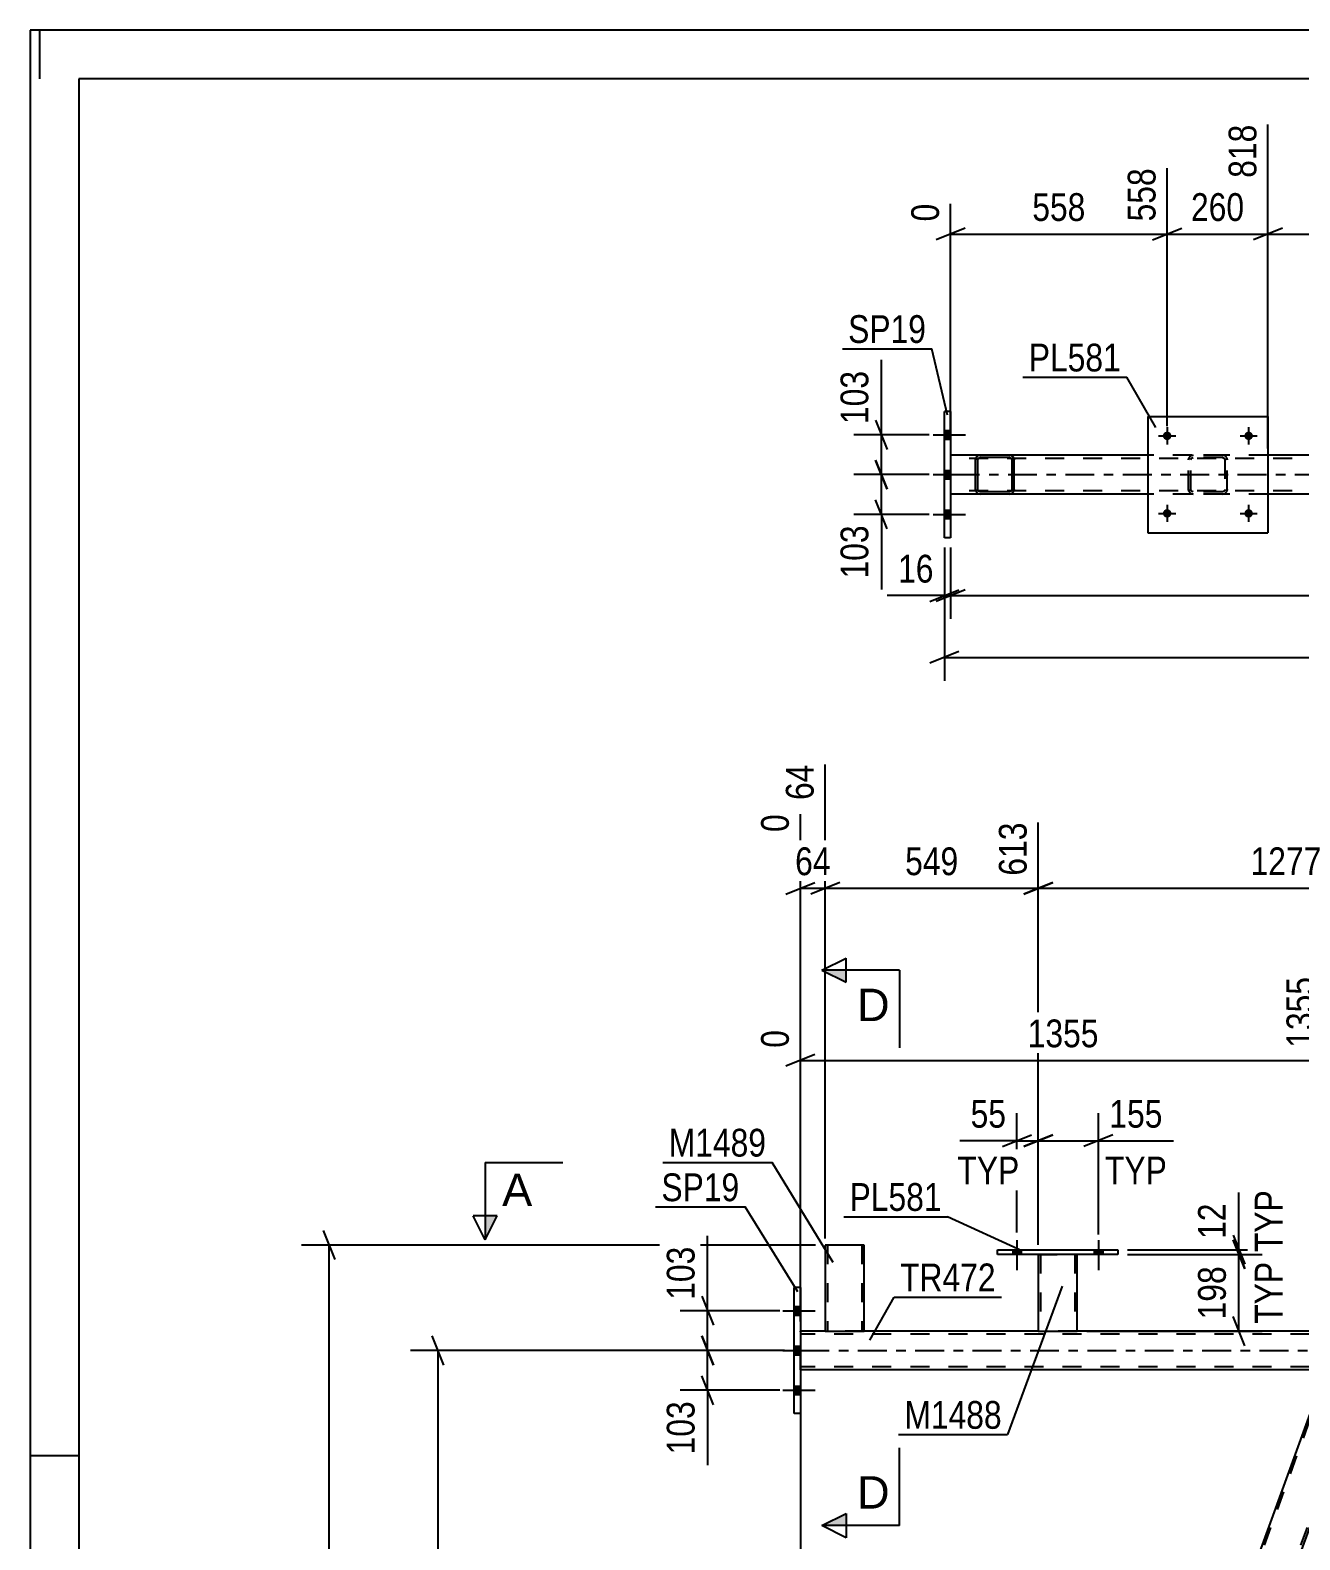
# Model space of a CAD drawing. Header units: millimetres. Extents: x 0 to 841, y 0 to 594.
# Drawn here: x 0 to 130.9, y 438.3 to 594 of the extents above; entities that cross this region are included whole.
import ezdxf

# ---------------------------------------------------------------- set-up
doc = ezdxf.new("R2010")
doc.units = ezdxf.units.MM
doc.linetypes.add('DXK_LINE_DOT2', pattern=[3.9198, 1.9599, -1.9599])
doc.linetypes.add('DXK_LINE_DOT3', pattern=[5.9187, 2.979, -0.9799, 0.9799, -0.9799])
doc.styles.add('Arial', font='ARIAL.TTF', dxfattribs={"height": 0.2})
doc.styles.add('Arial Narrow', font='ARIALN.TTF', dxfattribs={"height": 0.2})

# ---------------------------------------------------------------- blocks, each defined once
blk = doc.blocks.new('Unknown-814521729-1135')
at = {"color": 5, "linetype": 'Continuous'}
for p, q in [((841, 594), (0, 594)), ((0, 594), (0, 0)), ((1, 589), (1, 594)), ((836, 589), (5, 589)), ((5, 589), (5, 5)), ((5, 447), (0, 447))]:
    blk.add_line(p, q, dxfattribs=at)
blk = doc.blocks.new('Bolt-814521729-5010 - 4986')
at = {"linetype": 'Continuous'}
for points in [[(94.93, 551.83), (94.93, 552.71), (94.29, 552.71), (94.29, 551.83)], [(94.93, 551.83), (94.93, 552.71), (94.29, 552.71), (94.29, 551.83)], [(94.93, 551.83), (94.93, 552.71), (94.29, 552.71), (94.29, 551.83)], [(94.93, 547.73), (94.93, 548.61), (94.29, 548.61), (94.29, 547.73)], [(94.93, 547.73), (94.93, 548.61), (94.29, 548.61), (94.29, 547.73)], [(94.93, 543.63), (94.93, 544.51), (94.29, 544.51), (94.29, 543.63)], [(94.93, 543.63), (94.93, 544.51), (94.29, 544.51), (94.29, 543.63)], [(94.93, 543.63), (94.93, 544.51), (94.29, 544.51), (94.29, 543.63)]]:
    blk.add_hatch(color=1, dxfattribs=at).paths.add_polyline_path(points)
at = {"color": 1, "linetype": 'Continuous'}
for p, q in [((94.29, 552.71), (94.93, 552.71)), ((94.29, 552.71), (94.93, 552.71)), ((94.29, 552.71), (94.93, 552.71)), ((93.13, 552.27), (96.45, 552.27)), ((93.13, 552.27), (96.45, 552.27)), ((93.13, 552.27), (96.45, 552.27)), ((94.29, 551.83), (94.93, 551.83)), ((94.29, 551.83), (94.93, 551.83)), ((94.29, 551.83), (94.93, 551.83)), ((93.13, 548.17), (96.45, 548.17)), ((93.13, 548.17), (96.45, 548.17)), ((94.29, 548.61), (94.93, 548.61)), ((94.29, 548.61), (94.93, 548.61)), ((94.29, 547.73), (94.93, 547.73)), ((94.29, 547.73), (94.93, 547.73)), ((93.13, 544.07), (96.45, 544.07)), ((93.13, 544.07), (96.45, 544.07)), ((93.13, 544.07), (96.45, 544.07)), ((94.29, 544.51), (94.93, 544.51)), ((94.29, 544.51), (94.93, 544.51)), ((94.29, 544.51), (94.93, 544.51)), ((94.29, 543.63), (94.93, 543.63)), ((94.29, 543.63), (94.93, 543.63)), ((94.29, 543.63), (94.93, 543.63))]:
    blk.add_line(p, q, dxfattribs=at)
blk = doc.blocks.new('Part-814521729-5015 - 4986')
at = {"color": 2, "linetype": 'Continuous'}
for p, q in [((115.26, 550.17), (94.93, 550.17)), ((166.34, 550.17), (127.66, 550.17)), ((97.96, 546.17), (94.93, 546.17)), ((115.26, 546.17), (101.01, 546.17)), ((166.34, 546.17), (127.66, 546.17))]:
    blk.add_line(p, q, dxfattribs=at)
at = {"color": 7, "linetype": 'DXK_LINE_DOT2'}
for p, q in [((94.93, 550.17), (94.93, 546.17)), ((757.31, 549.85), (94.93, 549.85)), ((127.66, 550.17), (115.26, 550.17)), ((757.31, 546.49), (94.93, 546.49)), ((101.01, 546.17), (97.96, 546.17)), ((127.66, 546.17), (115.26, 546.17))]:
    blk.add_line(p, q, dxfattribs=at)
at = {"color": 7, "linetype": 'DXK_LINE_DOT3'}
blk.add_line((94.93, 548.17), (757.31, 548.17), dxfattribs=at)
blk = doc.blocks.new('Part-814521729-5082 - 4986')
at = {"color": 2, "linetype": 'Continuous'}
for p, q in [((94.93, 554.67), (94.29, 554.67)), ((94.29, 541.67), (94.29, 554.67)), ((94.93, 554.67), (94.93, 541.67)), ((94.93, 541.67), (94.29, 541.67))]:
    blk.add_line(p, q, dxfattribs=at)
blk = doc.blocks.new('Part-814521729-5146 - 4986')
at = {"color": 2, "linetype": 'Continuous'}
for p, q in [((97.52, 549.87), (97.48, 549.69)), ((97.48, 546.65), (97.48, 549.69)), ((97.72, 549.69), (97.74, 549.78)), ((97.72, 546.65), (97.72, 549.69)), ((97.74, 549.78), (97.79, 549.86)), ((97.96, 550.17), (97.78, 550.13)), ((97.79, 549.86), (97.87, 549.91)), ((97.87, 549.91), (97.96, 549.93)), ((101, 550.17), (97.96, 550.17)), ((101, 549.93), (97.96, 549.93)), ((101.19, 550.13), (101, 550.17)), ((101, 549.93), (101.09, 549.91)), ((101.09, 549.91), (101.17, 549.86)), ((101.17, 549.86), (101.22, 549.78)), ((101.22, 549.78), (101.24, 549.69)), ((101.24, 549.69), (101.24, 546.65)), ((101.48, 549.69), (101.45, 549.87)), ((101.48, 546.65), (101.48, 549.69)), ((97.48, 546.65), (97.52, 546.46)), ((97.74, 546.55), (97.72, 546.65)), ((97.79, 546.48), (97.74, 546.55)), ((97.87, 546.42), (97.79, 546.48)), ((97.96, 546.41), (97.87, 546.42)), ((101, 546.41), (97.96, 546.41)), ((101.09, 546.42), (101, 546.41)), ((101.17, 546.48), (101.09, 546.42)), ((101.22, 546.55), (101.17, 546.48)), ((101.24, 546.65), (101.22, 546.55)), ((101.45, 546.46), (101.48, 546.65)), ((97.78, 546.2), (97.96, 546.17)), ((101, 546.17), (97.96, 546.17)), ((101, 546.17), (101.19, 546.2))]:
    blk.add_line(p, q, dxfattribs=at)
at = {"color": 7, "linetype": 'DXK_LINE_DOT2'}
for p, q in [((97.48, 549.69), (97.52, 549.87)), ((97.78, 550.13), (97.96, 550.17)), ((101, 550.17), (101.19, 550.13)), ((101.45, 549.87), (101.48, 549.69)), ((97.52, 546.46), (97.48, 546.65)), ((101.48, 546.65), (101.45, 546.46)), ((97.96, 546.17), (97.78, 546.2)), ((101.19, 546.2), (101, 546.17))]:
    blk.add_line(p, q, dxfattribs=at)
at = {"color": 2, "linetype": 'Continuous'}
for centre, start, end in [((97.96, 549.69), 112.5, 157.5), ((101, 549.69), 22.5, 67.5), ((97.96, 546.65), 202.5, 247.5), ((101, 546.65), 292.5, 337.5)]:
    blk.add_arc(centre, 0.48, start, end, dxfattribs=at)
at = {"color": 7, "linetype": 'DXK_LINE_DOT2'}
for centre, start, end in [((97.96, 549.69), 112.5, 157.5), ((101, 549.69), 22.5, 67.5), ((97.96, 546.65), 202.5, 247.5), ((101, 546.65), 292.5, 337.5)]:
    blk.add_arc(centre, 0.48, start, end, dxfattribs=at)
blk = doc.blocks.new('Part-814521729-5151 - 4986')
at = {"color": 2, "linetype": 'Continuous'}
for p, q in [((115.26, 554.17), (115.26, 542.17)), ((115.26, 554.17), (127.66, 554.17)), ((127.66, 554.17), (127.66, 542.17)), ((115.26, 542.17), (127.66, 542.17))]:
    blk.add_line(p, q, dxfattribs=at)
blk = doc.blocks.new('Part-814521729-5152 - 4986')
at = {"color": 7, "linetype": 'DXK_LINE_DOT2'}
for p, q in [((119.46, 549.69), (119.5, 549.87)), ((119.5, 549.87), (119.46, 549.69)), ((119.46, 546.65), (119.46, 549.69)), ((119.7, 549.69), (119.72, 549.78)), ((119.7, 546.65), (119.7, 549.69)), ((119.72, 549.78), (119.77, 549.86)), ((119.76, 550.13), (119.94, 550.17)), ((119.94, 550.17), (119.76, 550.13)), ((119.77, 549.86), (119.85, 549.91)), ((119.85, 549.91), (119.94, 549.93)), ((122.98, 550.17), (119.94, 550.17)), ((122.98, 549.93), (119.94, 549.93)), ((122.98, 550.17), (123.16, 550.13)), ((123.16, 550.13), (122.98, 550.17)), ((122.98, 549.93), (123.07, 549.91)), ((123.07, 549.91), (123.15, 549.86)), ((123.15, 549.86), (123.2, 549.78)), ((123.2, 549.78), (123.22, 549.69)), ((123.22, 549.69), (123.22, 546.65)), ((123.42, 549.87), (123.46, 549.69)), ((123.46, 549.69), (123.42, 549.87)), ((123.46, 546.65), (123.46, 549.69)), ((119.5, 546.46), (119.46, 546.65)), ((119.46, 546.65), (119.5, 546.46)), ((119.72, 546.55), (119.7, 546.65)), ((119.77, 546.48), (119.72, 546.55)), ((119.85, 546.42), (119.77, 546.48)), ((119.94, 546.41), (119.85, 546.42)), ((122.98, 546.41), (119.94, 546.41)), ((123.07, 546.42), (122.98, 546.41)), ((123.15, 546.48), (123.07, 546.42)), ((123.2, 546.55), (123.15, 546.48)), ((123.22, 546.65), (123.2, 546.55)), ((123.46, 546.65), (123.42, 546.46)), ((123.42, 546.46), (123.46, 546.65)), ((119.94, 546.17), (119.76, 546.2)), ((119.76, 546.2), (119.94, 546.17)), ((122.98, 546.17), (119.94, 546.17)), ((123.16, 546.2), (122.98, 546.17)), ((122.98, 546.17), (123.16, 546.2))]:
    blk.add_line(p, q, dxfattribs=at)
at = {"color": 7, "linetype": 'DXK_LINE_DOT3'}
blk.add_line((121.46, 548.17), (121.46, 548.17), dxfattribs=at)
at = {"color": 7, "linetype": 'DXK_LINE_DOT2'}
for centre, start, end in [((119.94, 549.69), 112.5, 157.5), ((119.94, 549.69), 112.5, 157.5), ((122.98, 549.69), 22.5, 67.5), ((122.98, 549.69), 22.5, 67.5), ((119.94, 546.65), 202.5, 247.5), ((119.94, 546.65), 202.5, 247.5), ((122.98, 546.65), 292.5, 337.5), ((122.98, 546.65), 292.5, 337.5)]:
    blk.add_arc(centre, 0.48, start, end, dxfattribs=at)
blk = doc.blocks.new('Bolt-814521729-5170 - 4986')
at = {"linetype": 'Continuous'}
for points in [[(117.7, 552.17, -1), (116.82, 552.17, -1)], [(126.1, 552.17, -1), (125.22, 552.17, -1)]]:
    blk.add_hatch(color=1, dxfattribs=at).paths.add_polyline_path(points)
at = {"color": 1, "linetype": 'Continuous'}
for p, q in [((117.26, 553.05), (117.26, 551.29)), ((125.66, 553.05), (125.66, 551.29)), ((116.38, 552.17), (118.14, 552.17)), ((124.78, 552.17), (126.54, 552.17))]:
    blk.add_line(p, q, dxfattribs=at)
blk = doc.blocks.new('Bolt-814521729-5171 - 4986')
at = {"linetype": 'Continuous'}
for points in [[(117.7, 544.17, -1), (116.82, 544.17, -1)], [(126.1, 544.17, -1), (125.22, 544.17, -1)]]:
    blk.add_hatch(color=1, dxfattribs=at).paths.add_polyline_path(points)
at = {"color": 1, "linetype": 'Continuous'}
for p, q in [((117.26, 545.05), (117.26, 543.29)), ((125.66, 545.05), (125.66, 543.29)), ((116.38, 544.17), (118.14, 544.17)), ((124.78, 544.17), (126.54, 544.17))]:
    blk.add_line(p, q, dxfattribs=at)
blk = doc.blocks.new('Bolt-814521729-3272 - 3269')
at = {"linetype": 'Continuous'}
for points in [[(101.33, 467.76), (102.21, 467.76), (102.21, 468.24), (101.33, 468.24)], [(109.73, 467.76), (110.61, 467.76), (110.61, 468.24), (109.73, 468.24)]]:
    blk.add_hatch(color=1, dxfattribs=at).paths.add_polyline_path(points)
at = {"color": 1, "linetype": 'Continuous'}
for p, q in [((101.77, 469.24), (101.77, 466.12)), ((110.17, 469.24), (110.17, 466.12)), ((101.33, 468.24), (101.33, 467.76)), ((102.21, 468.24), (102.21, 467.76)), ((109.73, 468.24), (109.73, 467.76)), ((110.61, 468.24), (110.61, 467.76))]:
    blk.add_line(p, q, dxfattribs=at)
blk = doc.blocks.new('Bolt-814521729-3273 - 3269')
at = {"linetype": 'Continuous'}
for points in [[(101.33, 467.76), (102.21, 467.76), (102.21, 468.24), (101.33, 468.24)], [(109.73, 467.76), (110.61, 467.76), (110.61, 468.24), (109.73, 468.24)]]:
    blk.add_hatch(color=1, dxfattribs=at).paths.add_polyline_path(points)
at = {"color": 1, "linetype": 'Continuous'}
for p, q in [((101.77, 469.24), (101.77, 466.12)), ((110.17, 469.24), (110.17, 466.12)), ((101.33, 468.24), (101.33, 467.76)), ((102.21, 468.24), (102.21, 467.76)), ((109.73, 468.24), (109.73, 467.76)), ((110.61, 468.24), (110.61, 467.76))]:
    blk.add_line(p, q, dxfattribs=at)
blk = doc.blocks.new('Part-814521729-3344 - 3269')
at = {"color": 2, "linetype": 'Continuous'}
for p, q in [((103.97, 467.76), (103.97, 459.85)), ((107.97, 459.85), (107.97, 467.76)), ((103.97, 459.85), (107.97, 459.85))]:
    blk.add_line(p, q, dxfattribs=at)
at = {"color": 7, "linetype": 'DXK_LINE_DOT2'}
for p, q in [((103.97, 467.76), (107.97, 467.76)), ((103.97, 467.76), (103.97, 467.76)), ((103.97, 467.76), (103.97, 467.76)), ((104.21, 467.76), (104.21, 459.85)), ((107.73, 467.76), (107.73, 459.85)), ((107.97, 467.76), (107.97, 467.76)), ((107.97, 467.76), (107.97, 467.76)), ((107.68, 459.85), (107.72, 459.85)), ((107.68, 459.85), (107.72, 459.85)), ((107.72, 459.85), (107.73, 459.85)), ((107.72, 459.85), (107.73, 459.85))]:
    blk.add_line(p, q, dxfattribs=at)
blk = doc.blocks.new('Part-814521729-3314 - 3269')
at = {"color": 2, "linetype": 'Continuous'}
for p, q in [((86, 468.72), (82, 468.72)), ((82, 468.72), (82, 459.85)), ((86, 459.85), (86, 468.72)), ((82, 459.85), (86, 459.85))]:
    blk.add_line(p, q, dxfattribs=at)
at = {"color": 7, "linetype": 'DXK_LINE_DOT2'}
for p, q in [((82.24, 468.72), (82.24, 459.85)), ((85.69, 468.72), (85.7, 468.72)), ((85.7, 468.72), (85.74, 468.72)), ((85.74, 468.72), (85.76, 468.72)), ((85.76, 468.72), (85.76, 459.85)), ((85.74, 459.85), (85.7, 459.85)), ((85.74, 459.85), (85.7, 459.85)), ((85.76, 459.85), (85.74, 459.85)), ((85.74, 459.85), (85.76, 459.85))]:
    blk.add_line(p, q, dxfattribs=at)
blk = doc.blocks.new('Part-814521729-3329 - 3269')
at = {"color": 2, "linetype": 'Continuous'}
for p, q in [((99.77, 468.24), (112.17, 468.24)), ((99.77, 467.76), (99.77, 468.24)), ((112.17, 467.76), (99.77, 467.76)), ((112.17, 468.24), (112.17, 467.76))]:
    blk.add_line(p, q, dxfattribs=at)
blk = doc.blocks.new('Part-814521729-3756 - 3269')
at = {"color": 2, "linetype": 'Continuous'}
for p, q in [((133.63, 455.85), (89.51, 334.63)), ((137.88, 455.85), (133.63, 455.85)), ((93.76, 334.63), (136.34, 451.6))]:
    blk.add_line(p, q, dxfattribs=at)
at = {"color": 7, "linetype": 'DXK_LINE_DOT2'}
for p, q in [((89.76, 334.63), (133.88, 455.85)), ((93.51, 334.63), (137.63, 455.85)), ((136.34, 451.6), (137.88, 455.85)), ((89.51, 334.63), (93.76, 334.63))]:
    blk.add_line(p, q, dxfattribs=at)
blk = doc.blocks.new('Bolt-814521729-3525 - 3269')
at = {"linetype": 'Continuous'}
for points in [[(79.44, 461.51), (79.44, 462.39), (78.8, 462.39), (78.8, 461.51)], [(79.44, 461.51), (79.44, 462.39), (78.8, 462.39), (78.8, 461.51)], [(79.44, 461.51), (79.44, 462.39), (78.8, 462.39), (78.8, 461.51)], [(79.44, 457.41), (79.44, 458.29), (78.8, 458.29), (78.8, 457.41)], [(79.44, 457.41), (79.44, 458.29), (78.8, 458.29), (78.8, 457.41)], [(79.44, 453.31), (79.44, 454.19), (78.8, 454.19), (78.8, 453.31)], [(79.44, 453.31), (79.44, 454.19), (78.8, 454.19), (78.8, 453.31)], [(79.44, 453.31), (79.44, 454.19), (78.8, 454.19), (78.8, 453.31)]]:
    blk.add_hatch(color=1, dxfattribs=at).paths.add_polyline_path(points)
at = {"color": 1, "linetype": 'Continuous'}
for p, q in [((78.8, 462.39), (79.44, 462.39)), ((78.8, 462.39), (79.44, 462.39)), ((78.8, 462.39), (79.44, 462.39)), ((77.64, 461.95), (80.96, 461.95)), ((77.64, 461.95), (80.96, 461.95)), ((77.64, 461.95), (80.96, 461.95)), ((78.8, 461.51), (79.44, 461.51)), ((78.8, 461.51), (79.44, 461.51)), ((78.8, 461.51), (79.44, 461.51)), ((77.64, 457.85), (80.96, 457.85)), ((77.64, 457.85), (80.96, 457.85)), ((78.8, 458.29), (79.44, 458.29)), ((78.8, 458.29), (79.44, 458.29)), ((78.8, 457.41), (79.44, 457.41)), ((78.8, 457.41), (79.44, 457.41)), ((77.64, 453.75), (80.96, 453.75)), ((77.64, 453.75), (80.96, 453.75)), ((77.64, 453.75), (80.96, 453.75)), ((78.8, 454.19), (79.44, 454.19)), ((78.8, 454.19), (79.44, 454.19)), ((78.8, 454.19), (79.44, 454.19)), ((78.8, 453.31), (79.44, 453.31)), ((78.8, 453.31), (79.44, 453.31)), ((78.8, 453.31), (79.44, 453.31))]:
    blk.add_line(p, q, dxfattribs=at)
blk = doc.blocks.new('Part-814521729-3675 - 3269')
at = {"color": 2, "linetype": 'Continuous'}
for p, q in [((82, 459.85), (79.44, 459.85)), ((103.97, 459.85), (86, 459.85)), ((155.05, 459.85), (107.97, 459.85)), ((133.63, 455.85), (79.44, 455.85))]:
    blk.add_line(p, q, dxfattribs=at)
at = {"color": 7, "linetype": 'DXK_LINE_DOT2'}
for p, q in [((79.44, 455.85), (79.44, 459.85)), ((743.42, 459.53), (79.44, 459.53)), ((86, 459.85), (82, 459.85)), ((107.97, 459.85), (103.97, 459.85)), ((743.42, 456.17), (79.44, 456.17))]:
    blk.add_line(p, q, dxfattribs=at)
at = {"color": 7, "linetype": 'DXK_LINE_DOT3'}
blk.add_line((79.44, 457.85), (743.42, 457.85), dxfattribs=at)
blk = doc.blocks.new('Part-814521729-3721 - 3269')
at = {"color": 2, "linetype": 'Continuous'}
for p, q in [((79.44, 464.35), (78.8, 464.35)), ((78.8, 451.35), (78.8, 464.35)), ((79.44, 464.35), (79.44, 451.35)), ((79.44, 451.35), (78.8, 451.35))]:
    blk.add_line(p, q, dxfattribs=at)
blk = doc.blocks.new('StraightDimension-814521729-5229 - 4986')
at = {"color": 7, "linetype": 'Continuous'}
for p, q in [((87.19, 549.67), (88.39, 546.67)), ((92.7, 548.17), (84.94, 548.17)), ((87.79, 544.07), (87.79, 548.17)), ((88.39, 542.57), (87.19, 545.57)), ((92.7, 544.07), (84.94, 544.07))]:
    blk.add_line(p, q, dxfattribs=at)
at = {"color": 0}
blk.add_wipeout([(87.04, 543.54), (82.84, 543.54), (82.84, 536.86), (87.04, 536.86)], dxfattribs=at)
at = {"color": 7, "linetype": 'Continuous'}
blk.add_line((87.79, 544.07), (87.79, 536.33), dxfattribs=at)
blk.add_line((87.79, 544.07), (87.79, 536.33), dxfattribs=at)
at = {"color": 3, "style": 'Arial Narrow'}
blk.add_text('103', height=2.863, rotation=90.0002, dxfattribs=at).set_placement((86.44, 537.46))
blk = doc.blocks.new('StraightDimension-814521729-5855 - 4986')
at = {"color": 7, "linetype": 'Continuous'}
for p, q in [((94.29, 540.67), (94.29, 526.92)), ((95.79, 529.92), (92.79, 528.72)), ((94.29, 529.32), (795.07, 529.32))]:
    blk.add_line(p, q, dxfattribs=at)
blk = doc.blocks.new('StraightDimension-814521729-9131 - 4986')
at = {"color": 7, "linetype": 'Continuous'}
for p, q in [((94.29, 540.67), (94.29, 533.29)), ((94.93, 540.67), (94.93, 533.29)), ((92.79, 535.09), (95.79, 536.29)), ((96.43, 536.29), (93.43, 535.09)), ((94.29, 535.69), (94.93, 535.69))]:
    blk.add_line(p, q, dxfattribs=at)
at = {"color": 0}
blk.add_wipeout([(93.76, 536.44), (93.76, 540.64), (88.91, 540.64), (88.91, 536.44)], dxfattribs=at)
at = {"color": 7, "linetype": 'Continuous'}
blk.add_line((94.29, 535.69), (88.38, 535.69), dxfattribs=at)
blk.add_line((94.29, 535.69), (88.38, 535.69), dxfattribs=at)
at = {"color": 3, "style": 'Arial Narrow'}
blk.add_text('16', height=2.863, dxfattribs=at).set_placement((89.51, 537.04))
blk = doc.blocks.new('StraightDimension-814521729-5242 - 4986')
at = {"color": 7, "linetype": 'Continuous'}
for p, q in [((87.19, 553.77), (88.39, 550.77)), ((92.7, 552.27), (84.94, 552.27)), ((87.79, 548.17), (87.79, 552.27)), ((88.39, 546.67), (87.19, 549.67)), ((92.7, 548.17), (84.94, 548.17))]:
    blk.add_line(p, q, dxfattribs=at)
at = {"color": 0}
blk.add_wipeout([(87.04, 559.48), (82.84, 559.48), (82.84, 552.79), (87.04, 552.79)], dxfattribs=at)
at = {"color": 7, "linetype": 'Continuous'}
blk.add_line((87.79, 552.27), (87.79, 560), dxfattribs=at)
blk.add_line((87.79, 552.27), (87.79, 560), dxfattribs=at)
at = {"color": 3, "style": 'Arial Narrow'}
blk.add_text('103', height=2.863, rotation=90.0002, dxfattribs=at).set_placement((86.44, 553.39))
blk = doc.blocks.new('StraightDimension-814521729-9130 - 4986')
at = {"color": 7, "linetype": 'Continuous'}
for p, q in [((94.93, 540.67), (94.93, 533.29)), ((96.43, 536.29), (93.43, 535.09)), ((94.93, 535.69), (794.43, 535.69))]:
    blk.add_line(p, q, dxfattribs=at)
blk = doc.blocks.new('StraightDimension-814521729-9768 - 4986')
at = {"color": 7, "linetype": 'Continuous'}
for p, q in [((127.66, 550.85), (127.66, 584.27)), ((168.34, 553.17), (168.34, 581.59)), ((129.16, 573.58), (126.16, 572.38)), ((127.66, 572.98), (168.34, 572.98)), ((166.84, 572.38), (169.84, 573.58))]:
    blk.add_line(p, q, dxfattribs=at)
at = {"color": 0, "linetype": 'Continuous'}
blk.add_wipeout([(167.74, 582.19), (163.54, 582.19), (163.54, 573.68), (167.74, 573.68)], dxfattribs=at)
at = {"color": 0}
blk.add_wipeout([(152.26, 573.73), (152.26, 577.93), (143.74, 577.93), (143.74, 573.73)], dxfattribs=at)
at = {"color": 3, "linetype": 'Continuous', "style": 'Arial Narrow'}
blk.add_text('1835', height=2.863, rotation=90.0002, dxfattribs=at).set_placement((167.14, 574.28))
at = {"color": 3, "style": 'Arial Narrow'}
blk.add_text('1017', height=2.863, dxfattribs=at).set_placement((144.34, 574.33))
blk = doc.blocks.new('StraightDimension-814521729-9769 - 4986')
at = {"color": 7, "linetype": 'Continuous'}
for p, q in [((127.66, 550.85), (127.66, 584.27)), ((117.26, 553.17), (117.26, 579.77)), ((115.76, 572.38), (118.76, 573.58)), ((117.26, 572.98), (127.66, 572.98)), ((129.16, 573.58), (126.16, 572.38))]:
    blk.add_line(p, q, dxfattribs=at)
at = {"color": 0}
blk.add_wipeout([(125.8, 573.73), (125.8, 577.93), (119.12, 577.93), (119.12, 573.73)], dxfattribs=at)
at = {"color": 3, "style": 'Arial Narrow'}
blk.add_text('260', height=2.863, dxfattribs=at).set_placement((119.72, 574.33))
at = {"color": 0, "linetype": 'Continuous'}
blk.add_wipeout([(127.06, 584.87), (122.86, 584.87), (122.86, 578.18), (127.06, 578.18)], dxfattribs=at)
at = {"color": 3, "linetype": 'Continuous', "style": 'Arial Narrow'}
blk.add_text('818', height=2.863, rotation=90.0002, dxfattribs=at).set_placement((126.46, 578.78))
blk = doc.blocks.new('StraightDimension-814521729-9770 - 4986')
at = {"color": 7, "linetype": 'Continuous'}
for p, q in [((117.26, 553.17), (117.26, 579.77)), ((94.93, 551.78), (94.93, 576.11)), ((96.43, 573.58), (93.43, 572.38)), ((94.93, 572.98), (117.26, 572.98)), ((115.76, 572.38), (118.76, 573.58))]:
    blk.add_line(p, q, dxfattribs=at)
at = {"color": 0, "linetype": 'Continuous'}
for points in [[(116.66, 580.37), (112.46, 580.37), (112.46, 573.68), (116.66, 573.68)], [(94.33, 576.71), (90.13, 576.71), (90.13, 573.68), (94.33, 573.68)]]:
    blk.add_wipeout(points, dxfattribs=at)
at = {"color": 0}
blk.add_wipeout([(109.44, 573.73), (109.44, 577.93), (102.75, 577.93), (102.75, 573.73)], dxfattribs=at)
at = {"color": 3, "linetype": 'Continuous', "style": 'Arial Narrow'}
for s, height, p in [('558', 2.863, (116.06, 574.28)), ('0', 2.86, (93.73, 574.28))]:
    blk.add_text(s, height=height, rotation=90.0002, dxfattribs=at).set_placement(p)
at = {"color": 3, "style": 'Arial Narrow'}
blk.add_text('558', height=2.863, dxfattribs=at).set_placement((103.35, 574.33))
blk = doc.blocks.new('StraightDimension-814521729-4271 - 3269')
at = {"color": 7, "linetype": 'Continuous'}
for p, q in [((42.67, 456.35), (41.47, 459.35)), ((77.8, 457.85), (39.22, 457.85)), ((42.07, 331.99), (42.07, 457.85)), ((41.47, 333.49), (42.67, 330.49)), ((56.18, 331.99), (39.22, 331.99))]:
    blk.add_line(p, q, dxfattribs=at)
at = {"color": 0}
blk.add_wipeout([(41.32, 399.18), (37.12, 399.18), (37.12, 390.66), (41.32, 390.66)], dxfattribs=at)
at = {"color": 3, "style": 'Arial Narrow'}
blk.add_text('3147', height=2.863, rotation=90.0002, dxfattribs=at).set_placement((40.72, 391.26))
blk = doc.blocks.new('StraightDimension-814521729-7966 - 3269')
at = {"color": 7, "linetype": 'Continuous'}
for p, q in [((82, 469.4), (82, 518.28)), ((103.97, 468.76), (103.97, 512.31)), ((83.5, 506.12), (80.5, 504.92)), ((102.47, 504.92), (105.47, 506.12)), ((82, 505.52), (103.97, 505.52))]:
    blk.add_line(p, q, dxfattribs=at)
at = {"color": 0, "linetype": 'Continuous'}
blk.add_wipeout([(103.37, 512.91), (99.17, 512.91), (99.17, 506.22), (103.37, 506.22)], dxfattribs=at)
at = {"color": 0}
blk.add_wipeout([(96.33, 506.27), (96.33, 510.47), (89.64, 510.47), (89.64, 506.27)], dxfattribs=at)
at = {"color": 3, "linetype": 'Continuous', "style": 'Arial Narrow'}
blk.add_text('613', height=2.863, rotation=90.0002, dxfattribs=at).set_placement((102.77, 506.82))
at = {"color": 3, "style": 'Arial Narrow'}
blk.add_text('549', height=2.863, dxfattribs=at).set_placement((90.24, 506.87))
blk = doc.blocks.new('StraightDimension-814521729-7967 - 3269')
at = {"color": 7, "linetype": 'Continuous'}
for p, q in [((82, 469.4), (82, 518.28)), ((79.44, 460.85), (79.44, 513.15)), ((77.94, 504.92), (80.94, 506.12)), ((83.5, 506.12), (80.5, 504.92)), ((79.44, 505.52), (82, 505.52))]:
    blk.add_line(p, q, dxfattribs=at)
at = {"color": 0, "linetype": 'Continuous'}
blk.add_wipeout([(81.4, 518.88), (77.2, 518.88), (77.2, 514.02), (81.4, 514.02)], dxfattribs=at)
at = {"color": 0}
blk.add_wipeout([(83.15, 506.27), (83.15, 510.47), (78.29, 510.47), (78.29, 506.27)], dxfattribs=at)
at = {"color": 3, "linetype": 'Continuous', "style": 'Arial Narrow'}
blk.add_text('64', height=2.863, rotation=90.0002, dxfattribs=at).set_placement((80.8, 514.62))
at = {"color": 3, "style": 'Arial Narrow'}
blk.add_text('64', height=2.863, dxfattribs=at).set_placement((78.89, 506.87))
at = {"color": 0, "linetype": 'Continuous'}
blk.add_wipeout([(78.84, 513.75), (74.64, 513.75), (74.64, 510.72), (78.84, 510.72)], dxfattribs=at)
at = {"color": 3, "linetype": 'Continuous', "style": 'Arial Narrow'}
blk.add_text('0', height=2.86, rotation=90.0002, dxfattribs=at).set_placement((78.24, 511.32))
blk = doc.blocks.new('StraightDimension-814521729-7965 - 3269')
at = {"color": 7, "linetype": 'Continuous'}
for p, q in [((155.05, 468.76), (155.05, 514.14)), ((103.97, 468.76), (103.97, 512.31)), ((105.47, 506.12), (102.47, 504.92)), ((153.55, 504.92), (156.55, 506.12)), ((103.97, 505.52), (155.05, 505.52))]:
    blk.add_line(p, q, dxfattribs=at)
at = {"color": 0, "linetype": 'Continuous'}
blk.add_wipeout([(154.45, 514.74), (150.25, 514.74), (150.25, 506.22), (154.45, 506.22)], dxfattribs=at)
at = {"color": 0}
blk.add_wipeout([(133.77, 506.27), (133.77, 510.47), (125.26, 510.47), (125.26, 506.27)], dxfattribs=at)
at = {"color": 3, "linetype": 'Continuous', "style": 'Arial Narrow'}
blk.add_text('1890', height=2.863, rotation=90.0002, dxfattribs=at).set_placement((153.85, 506.82))
at = {"color": 3, "style": 'Arial Narrow'}
blk.add_text('1277', height=2.863, dxfattribs=at).set_placement((125.86, 506.87))
blk = doc.blocks.new('StraightDimension-814521729-3961 - 3269')
at = {"color": 7, "linetype": 'Continuous'}
for p, q in [((124.06, 469.74), (125.26, 466.74)), ((125.26, 466.26), (124.06, 469.26)), ((113.17, 468.24), (127.06, 468.24)), ((113.17, 467.76), (127.06, 467.76)), ((124.66, 467.76), (124.66, 468.24))]:
    blk.add_line(p, q, dxfattribs=at)
at = {"color": 0, "linetype": 'Continuous'}
blk.add_wipeout([(129.76, 474.99), (125.56, 474.99), (125.56, 467.4), (129.76, 467.4)], dxfattribs=at)
at = {"color": 0}
blk.add_wipeout([(123.91, 473.62), (119.71, 473.62), (119.71, 468.76), (123.91, 468.76)], dxfattribs=at)
at = {"color": 7, "linetype": 'Continuous'}
blk.add_line((124.66, 468.24), (124.66, 474.15), dxfattribs=at)
blk.add_line((124.66, 468.24), (124.66, 474.15), dxfattribs=at)
at = {"color": 3, "linetype": 'Continuous', "style": 'Arial Narrow'}
blk.add_text('TYP', height=2.863, rotation=90.0002, dxfattribs=at).set_placement((129.16, 468))
at = {"color": 3, "style": 'Arial Narrow'}
blk.add_text('12', height=2.863, rotation=90.0002, dxfattribs=at).set_placement((123.31, 469.36))
blk = doc.blocks.new('StraightDimension-814521729-13264 - 3269')
at = {"color": 7, "linetype": 'Continuous'}
for p, q in [((133.63, 456.85), (133.63, 496.38)), ((79.44, 465.35), (79.44, 490.89)), ((80.94, 488.37), (77.94, 487.17)), ((79.44, 487.77), (133.63, 487.77)), ((132.13, 487.17), (135.13, 488.37))]:
    blk.add_line(p, q, dxfattribs=at)
at = {"color": 0, "linetype": 'Continuous'}
for points in [[(133.03, 496.98), (128.83, 496.98), (128.83, 488.47), (133.03, 488.47)], [(78.84, 491.49), (74.64, 491.49), (74.64, 488.47), (78.84, 488.47)]]:
    blk.add_wipeout(points, dxfattribs=at)
at = {"color": 0}
blk.add_wipeout([(110.79, 488.52), (110.79, 492.72), (102.28, 492.72), (102.28, 488.52)], dxfattribs=at)
at = {"color": 3, "linetype": 'Continuous', "style": 'Arial Narrow'}
for s, height, p in [('1355', 2.863, (132.43, 489.07)), ('0', 2.86, (78.24, 489.07))]:
    blk.add_text(s, height=height, rotation=90.0002, dxfattribs=at).set_placement(p)
at = {"color": 3, "style": 'Arial Narrow'}
blk.add_text('1355', height=2.863, dxfattribs=at).set_placement((102.88, 489.12))
blk = doc.blocks.new('StraightDimension-814521729-3951 - 3269')
at = {"color": 7, "linetype": 'Continuous'}
for p, q in [((124.06, 469.26), (125.26, 466.26)), ((113.17, 467.76), (127.06, 467.76)), ((124.66, 459.85), (124.66, 467.76)), ((125.26, 458.35), (124.06, 461.35)), ((108.97, 459.85), (127.06, 459.85))]:
    blk.add_line(p, q, dxfattribs=at)
at = {"color": 0}
blk.add_wipeout([(123.91, 467.15), (119.71, 467.15), (119.71, 460.46), (123.91, 460.46)], dxfattribs=at)
at = {"color": 0, "linetype": 'Continuous'}
blk.add_wipeout([(129.76, 467.6), (125.56, 467.6), (125.56, 460.01), (129.76, 460.01)], dxfattribs=at)
at = {"color": 3, "style": 'Arial Narrow'}
blk.add_text('198', height=2.863, rotation=90.0002, dxfattribs=at).set_placement((123.31, 461.06))
at = {"color": 3, "linetype": 'Continuous', "style": 'Arial Narrow'}
blk.add_text('TYP', height=2.863, rotation=90.0002, dxfattribs=at).set_placement((129.16, 460.61))
blk = doc.blocks.new('StraightDimension-814521729-4146 - 3269')
at = {"color": 7, "linetype": 'Continuous'}
for p, q in [((31.44, 467.22), (30.24, 470.22)), ((81, 468.72), (27.99, 468.72)), ((30.84, 324.25), (30.84, 468.72)), ((30.24, 325.75), (31.44, 322.75)), ((167.16, 324.25), (27.99, 324.25))]:
    blk.add_line(p, q, dxfattribs=at)
at = {"color": 0}
blk.add_wipeout([(30.09, 400.74), (25.89, 400.74), (25.89, 392.23), (30.09, 392.23)], dxfattribs=at)
at = {"color": 3, "style": 'Arial Narrow'}
blk.add_text('3612', height=2.863, rotation=90.0002, dxfattribs=at).set_placement((29.49, 392.83))
blk = doc.blocks.new('StraightDimension-814521729-4186 - 3269')
at = {"color": 7, "linetype": 'Continuous'}
for p, q in [((69.27, 463.45), (70.47, 460.45)), ((77.3, 461.95), (67.02, 461.95)), ((69.87, 457.85), (69.87, 461.95)), ((70.47, 456.35), (69.27, 459.35)), ((77.3, 457.85), (67.02, 457.85))]:
    blk.add_line(p, q, dxfattribs=at)
at = {"color": 0}
blk.add_wipeout([(69.12, 469.16), (64.92, 469.16), (64.92, 462.48), (69.12, 462.48)], dxfattribs=at)
at = {"color": 7, "linetype": 'Continuous'}
blk.add_line((69.87, 461.95), (69.87, 469.69), dxfattribs=at)
blk.add_line((69.87, 461.95), (69.87, 469.69), dxfattribs=at)
at = {"color": 3, "style": 'Arial Narrow'}
blk.add_text('103', height=2.863, rotation=90.0002, dxfattribs=at).set_placement((68.52, 463.08))
blk = doc.blocks.new('StraightDimension-814521729-4196 - 3269')
at = {"color": 7, "linetype": 'Continuous'}
for p, q in [((69.27, 459.35), (70.47, 456.35)), ((77.3, 457.85), (67.02, 457.85)), ((69.87, 453.75), (69.87, 457.85)), ((70.47, 452.25), (69.27, 455.25)), ((77.3, 453.75), (67.02, 453.75))]:
    blk.add_line(p, q, dxfattribs=at)
at = {"color": 0}
blk.add_wipeout([(69.12, 453.23), (64.92, 453.23), (64.92, 446.54), (69.12, 446.54)], dxfattribs=at)
at = {"color": 7, "linetype": 'Continuous'}
blk.add_line((69.87, 453.75), (69.87, 446.02), dxfattribs=at)
blk.add_line((69.87, 453.75), (69.87, 446.02), dxfattribs=at)
at = {"color": 3, "style": 'Arial Narrow'}
blk.add_text('103', height=2.863, rotation=90.0002, dxfattribs=at).set_placement((68.52, 447.14))
blk = doc.blocks.new('StraightDimension-814521729-4260 - 3269')
at = {"color": 7, "linetype": 'Continuous'}
for p, q in [((79.44, 454.85), (79.44, 396.35)), ((57.82, 335.63), (57.82, 401.6)), ((59.32, 399.35), (56.32, 398.15)), ((57.82, 398.75), (79.44, 398.75)), ((77.94, 398.15), (80.94, 399.35))]:
    blk.add_line(p, q, dxfattribs=at)
at = {"color": 0}
blk.add_wipeout([(72.89, 399.5), (72.89, 403.7), (64.38, 403.7), (64.38, 399.5)], dxfattribs=at)
at = {"color": 3, "style": 'Arial Narrow'}
blk.add_text('1271', height=2.863, dxfattribs=at).set_placement((64.98, 400.1))
blk = doc.blocks.new('StraightDimension-814521729-12156 - 3269')
at = {"color": 7, "linetype": 'Continuous'}
for p, q in [((103.97, 468.76), (103.97, 482.33)), ((110.17, 469.8), (110.17, 482.33)), ((102.47, 478.88), (105.47, 480.08)), ((103.97, 479.48), (110.17, 479.48)), ((111.67, 480.08), (108.67, 478.88))]:
    blk.add_line(p, q, dxfattribs=at)
at = {"color": 0}
blk.add_wipeout([(117.38, 480.23), (117.38, 484.43), (110.7, 484.43), (110.7, 480.23)], dxfattribs=at)
at = {"color": 0, "linetype": 'Continuous'}
blk.add_wipeout([(117.84, 474.38), (117.84, 478.58), (110.25, 478.58), (110.25, 474.38)], dxfattribs=at)
at = {"color": 7, "linetype": 'Continuous'}
blk.add_line((110.17, 479.48), (117.91, 479.48), dxfattribs=at)
blk.add_line((110.17, 479.48), (117.91, 479.48), dxfattribs=at)
at = {"color": 3, "style": 'Arial Narrow'}
blk.add_text('155', height=2.863, dxfattribs=at).set_placement((111.3, 480.83))
at = {"color": 3, "linetype": 'Continuous', "style": 'Arial Narrow'}
blk.add_text('TYP', height=2.863, dxfattribs=at).set_placement((110.85, 474.98))
blk = doc.blocks.new('StraightDimension-814521729-12157 - 3269')
at = {"color": 7, "linetype": 'Continuous'}
for p, q in [((101.77, 470.01), (101.77, 482.33)), ((103.97, 468.76), (103.97, 482.33)), ((100.27, 478.88), (103.27, 480.08)), ((101.77, 479.48), (103.97, 479.48)), ((105.47, 480.08), (102.47, 478.88))]:
    blk.add_line(p, q, dxfattribs=at)
at = {"color": 0}
blk.add_wipeout([(101.25, 480.23), (101.25, 484.43), (96.39, 484.43), (96.39, 480.23)], dxfattribs=at)
at = {"color": 0, "linetype": 'Continuous'}
blk.add_wipeout([(102.62, 474.38), (102.62, 478.58), (95.03, 478.58), (95.03, 474.38)], dxfattribs=at)
at = {"color": 7, "linetype": 'Continuous'}
blk.add_line((101.77, 479.48), (95.87, 479.48), dxfattribs=at)
blk.add_line((101.77, 479.48), (95.87, 479.48), dxfattribs=at)
at = {"color": 3, "style": 'Arial Narrow'}
blk.add_text('55', height=2.863, dxfattribs=at).set_placement((96.99, 480.83))
at = {"color": 3, "linetype": 'Continuous', "style": 'Arial Narrow'}
blk.add_text('TYP', height=2.863, dxfattribs=at).set_placement((95.63, 474.98))
blk = doc.blocks.new('Mark-814521729-5078 - 4986')
at = {"color": 0}
blk.add_wipeout([(92.4, 561.75), (92.4, 564.75), (84.36, 564.75), (84.36, 561.75)], dxfattribs=at)
blk.add_wipeout([(92.4, 561.75), (92.4, 564.75), (84.36, 564.75), (84.36, 561.75)], dxfattribs=at)
at = {"color": 30, "linetype": 'Continuous'}
for p in [(83.76, 561.15), (94.61, 554.31)]:
    blk.add_line(p, (93, 561.15), dxfattribs=at)
at = {"color": 3, "style": 'Arial Narrow'}
blk.add_text('SP19', height=2.863, dxfattribs=at).set_placement((84.36, 561.75))
blk = doc.blocks.new('Mark-814521729-5147 - 4986')
at = {"color": 0}
blk.add_wipeout([(112.49, 558.81), (112.49, 561.81), (102.99, 561.81), (102.99, 558.81)], dxfattribs=at)
blk.add_wipeout([(112.49, 558.81), (112.49, 561.81), (102.99, 561.81), (102.99, 558.81)], dxfattribs=at)
at = {"color": 30, "linetype": 'Continuous'}
for p in [(102.39, 558.21), (116.09, 553.02)]:
    blk.add_line(p, (113.09, 558.21), dxfattribs=at)
at = {"color": 3, "style": 'Arial Narrow'}
blk.add_text('PL581', height=2.863, dxfattribs=at).set_placement((102.99, 558.81))
blk = doc.blocks.new('Mark-814521729-3340 - 3269')
at = {"color": 0}
blk.add_wipeout([(100.21, 449.78), (100.21, 452.78), (90.16, 452.78), (90.16, 449.78)], dxfattribs=at)
blk.add_wipeout([(100.21, 449.78), (100.21, 452.78), (90.16, 452.78), (90.16, 449.78)], dxfattribs=at)
at = {"color": 30, "linetype": 'Continuous'}
for p in [(106.42, 464.47), (89.56, 449.18)]:
    blk.add_line(p, (100.81, 449.18), dxfattribs=at)
at = {"color": 3, "style": 'Arial Narrow'}
blk.add_text('M1488', height=2.863, dxfattribs=at).set_placement((90.16, 449.78))
blk = doc.blocks.new('Mark-814521729-3310 - 3269')
at = {"color": 0}
blk.add_wipeout([(75.91, 477.85), (75.91, 480.85), (65.86, 480.85), (65.86, 477.85)], dxfattribs=at)
blk.add_wipeout([(75.91, 477.85), (75.91, 480.85), (65.86, 480.85), (65.86, 477.85)], dxfattribs=at)
at = {"color": 30, "linetype": 'Continuous'}
for p in [(65.26, 477.25), (82.81, 466.93)]:
    blk.add_line(p, (76.51, 477.25), dxfattribs=at)
at = {"color": 3, "style": 'Arial Narrow'}
blk.add_text('M1489', height=2.863, dxfattribs=at).set_placement((65.86, 477.85))
blk = doc.blocks.new('Mark-814521729-3325 - 3269')
at = {"color": 0}
blk.add_wipeout([(94.01, 472.25), (94.01, 475.25), (84.51, 475.25), (84.51, 472.25)], dxfattribs=at)
blk.add_wipeout([(94.01, 472.25), (94.01, 475.25), (84.51, 475.25), (84.51, 472.25)], dxfattribs=at)
at = {"color": 30, "linetype": 'Continuous'}
for p in [(83.91, 471.65), (102.27, 468.13)]:
    blk.add_line(p, (94.61, 471.65), dxfattribs=at)
at = {"color": 3, "style": 'Arial Narrow'}
blk.add_text('PL581', height=2.863, dxfattribs=at).set_placement((84.51, 472.25))
blk = doc.blocks.new('Mark-814521729-3671 - 3269')
at = {"color": 0}
blk.add_wipeout([(99.59, 463.96), (99.59, 466.96), (89.72, 466.96), (89.72, 463.96)], dxfattribs=at)
blk.add_wipeout([(99.59, 463.96), (99.59, 466.96), (89.72, 466.96), (89.72, 463.96)], dxfattribs=at)
at = {"color": 30, "linetype": 'Continuous'}
for p, q in [((86.59, 458.93), (89.12, 463.36)), ((89.12, 463.36), (100.19, 463.36))]:
    blk.add_line(p, q, dxfattribs=at)
at = {"color": 3, "style": 'Arial Narrow'}
blk.add_text('TR472', height=2.863, dxfattribs=at).set_placement((89.72, 463.96))
blk = doc.blocks.new('SectionMark-814521729-4893 - 3269')
at = {"linetype": 'Continuous'}
for points in [[(84.14, 497.07), (84.14, 495.82), (81.64, 497.07)], [(84.14, 441.05), (84.14, 439.8), (81.64, 439.8)]]:
    blk.add_hatch(color=6, dxfattribs=at).paths.add_polyline_path(points)
at = {"color": 6, "linetype": 'Continuous'}
for p, q in [((81.64, 497.07), (84.14, 498.32)), ((84.14, 495.82), (84.14, 498.32)), ((89.64, 497.07), (81.64, 497.07)), ((81.64, 497.07), (84.14, 495.82)), ((89.64, 497.07), (89.64, 489.07)), ((89.64, 439.8), (89.64, 447.8)), ((81.64, 439.8), (84.14, 441.05)), ((84.14, 441.05), (84.14, 438.55)), ((89.64, 439.8), (81.64, 439.8)), ((84.14, 438.55), (81.64, 439.8))]:
    blk.add_line(p, q, dxfattribs=at)
at = {"color": 0, "linetype": 'Continuous'}
for points in [[(88.64, 491.82), (88.64, 495.32), (85.27, 495.32), (85.27, 491.82)], [(88.64, 441.55), (88.64, 445.05), (85.27, 445.05), (85.27, 441.55)]]:
    blk.add_wipeout(points, dxfattribs=at)
at = {"color": 3, "linetype": 'Continuous', "style": 'Arial'}
for p in [(85.27, 491.82), (85.27, 441.55)]:
    blk.add_text('D', height=3.34, dxfattribs=at).set_placement(p)
blk = doc.blocks.new('Mark-814521729-3717 - 3269')
at = {"color": 0}
blk.add_wipeout([(73.14, 473.25), (73.14, 476.25), (65.1, 476.25), (65.1, 473.25)], dxfattribs=at)
blk.add_wipeout([(73.14, 473.25), (73.14, 476.25), (65.1, 476.25), (65.1, 473.25)], dxfattribs=at)
at = {"color": 30, "linetype": 'Continuous'}
for p in [(64.5, 472.65), (79.16, 463.91)]:
    blk.add_line(p, (73.74, 472.65), dxfattribs=at)
at = {"color": 3, "style": 'Arial Narrow'}
blk.add_text('SP19', height=2.863, dxfattribs=at).set_placement((65.1, 473.25))
blk = doc.blocks.new('SectionMark-814521729-4901 - 3269')
at = {"linetype": 'Continuous'}
blk.add_hatch(color=6, dxfattribs=at).paths.add_polyline_path([(46.92, 471.75), (48.17, 471.75), (46.92, 469.25)])
at = {"color": 6, "linetype": 'Continuous'}
for p, q in [((46.92, 477.25), (54.92, 477.25)), ((46.92, 477.25), (46.92, 469.25)), ((46.92, 469.25), (45.67, 471.75)), ((48.17, 471.75), (45.67, 471.75)), ((46.92, 469.25), (48.17, 471.75))]:
    blk.add_line(p, q, dxfattribs=at)
at = {"color": 0, "linetype": 'Continuous'}
blk.add_wipeout([(51.78, 472.75), (51.78, 476.25), (48.67, 476.25), (48.67, 472.75)], dxfattribs=at)
at = {"color": 3, "linetype": 'Continuous', "style": 'Arial'}
blk.add_text('A', height=3.34, dxfattribs=at).set_placement((48.67, 472.75))

msp = doc.modelspace()

# ---------------------------------------------------------------- block references
for name in ['Unknown-814521729-1135', 'Part-814521729-5082 - 4986', 'Bolt-814521729-5010 - 4986', 'Part-814521729-5151 - 4986', 'Bolt-814521729-5170 - 4986', 'Part-814521729-5015 - 4986', 'Part-814521729-5146 - 4986', 'Part-814521729-5152 - 4986', 'Bolt-814521729-5171 - 4986', 'Part-814521729-3314 - 3269', 'Bolt-814521729-3272 - 3269', 'Bolt-814521729-3273 - 3269', 'Part-814521729-3329 - 3269', 'Part-814521729-3344 - 3269', 'Part-814521729-3721 - 3269', 'Bolt-814521729-3525 - 3269', 'Part-814521729-3675 - 3269', 'Part-814521729-3756 - 3269']:
    msp.add_blockref(name, (0, 0))

# ---------------------------------------------------------------- next in the draw order: block references
for name in ['StraightDimension-814521729-9768 - 4986', 'StraightDimension-814521729-5229 - 4986', 'StraightDimension-814521729-7966 - 3269', 'StraightDimension-814521729-4271 - 3269']:
    msp.add_blockref(name, (0, 0))

# ---------------------------------------------------------------- next in the draw order: block references
for name in ['StraightDimension-814521729-9769 - 4986', 'StraightDimension-814521729-5242 - 4986', 'StraightDimension-814521729-5855 - 4986', 'StraightDimension-814521729-7967 - 3269', 'StraightDimension-814521729-7965 - 3269']:
    msp.add_blockref(name, (0, 0))

# ---------------------------------------------------------------- next in the draw order: block references
for name in ['StraightDimension-814521729-9770 - 4986', 'StraightDimension-814521729-9131 - 4986', 'StraightDimension-814521729-3961 - 3269']:
    msp.add_blockref(name, (0, 0))

# ---------------------------------------------------------------- next in the draw order: block references
for name in ['Mark-814521729-5078 - 4986', 'Mark-814521729-5147 - 4986', 'StraightDimension-814521729-9130 - 4986', 'StraightDimension-814521729-13264 - 3269']:
    msp.add_blockref(name, (0, 0))

# ---------------------------------------------------------------- next in the draw order: block references
msp.add_blockref('StraightDimension-814521729-3951 - 3269', (0, 0))

# ---------------------------------------------------------------- next in the draw order: block references
msp.add_blockref('StraightDimension-814521729-4146 - 3269', (0, 0))

# ---------------------------------------------------------------- next in the draw order: block references
for name in ['StraightDimension-814521729-12156 - 3269', 'StraightDimension-814521729-4186 - 3269', 'Mark-814521729-3340 - 3269']:
    msp.add_blockref(name, (0, 0))

# ---------------------------------------------------------------- next in the draw order: block references
for name in ['StraightDimension-814521729-12157 - 3269', 'Mark-814521729-3310 - 3269', 'Mark-814521729-3671 - 3269', 'StraightDimension-814521729-4196 - 3269']:
    msp.add_blockref(name, (0, 0))

# ---------------------------------------------------------------- next in the draw order: block references
for name in ['Mark-814521729-3717 - 3269', 'Mark-814521729-3325 - 3269', 'StraightDimension-814521729-4260 - 3269']:
    msp.add_blockref(name, (0, 0))

# ---------------------------------------------------------------- next in the draw order: block references
msp.add_blockref('SectionMark-814521729-4893 - 3269', (0, 0))

# ---------------------------------------------------------------- next in the draw order: block references
msp.add_blockref('SectionMark-814521729-4901 - 3269', (0, 0))

doc.saveas('drawing.dxf')
